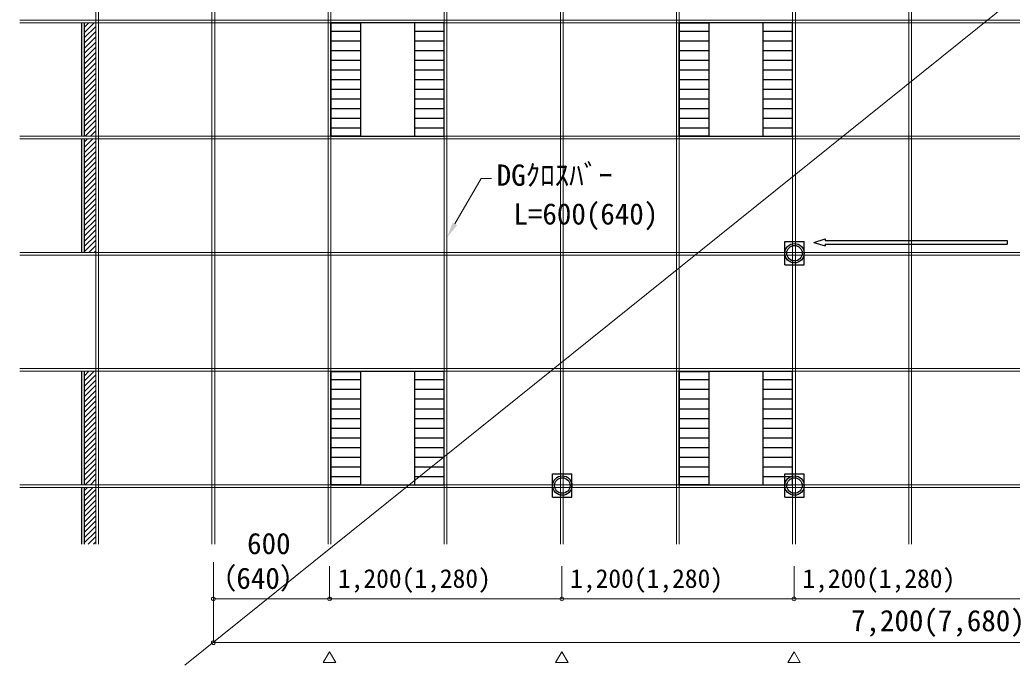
# Model space of a CAD drawing. Units: millimetres, scale not verified. Extents: x -446 to 404, y -405 to 200.
# Drawn here: x -259.9 to -174.4, y 75.3 to 130.9 of the extents above; entities that cross this region are included whole.
import ezdxf
from ezdxf.enums import TextEntityAlignment as Align

# ---------------------------------------------------------------- set-up
doc = ezdxf.new("R2010")
doc.units = ezdxf.units.MM
doc.header["$LTSCALE"] = 2
doc.layers.add('2-0_○注記', color=134, linetype='Continuous', lineweight=18)
doc.layers.add('3-0_○その他', color=134, linetype='Continuous', lineweight=18)
for name, color, linetype in [('2-3_○吊ﾎﾞﾙﾄﾅｯﾄ', 134, 'Continuous'), ('2-F_○Tﾊﾝｶﾞｰ', 134, 'Continuous'), ('3-1_○照明器具', 134, 'Continuous'), ('3-2_○ﾌﾞﾚｰｽ', 134, 'Continuous'), ('4-2_○ﾌﾞﾘｰｽﾞﾗｲﾝ部', 134, 'Continuous')]:
    doc.layers.add(name, color=color, linetype=linetype)
doc.styles.add('ＭＳ ゴシック', font='')
doc.styles.get('ＭＳ ゴシック').set_extended_font_data('MS Gothic')

msp = doc.modelspace()

# ---------------------------------------------------------------- linework, layer by layer
at = {"layer": '2-0_○注記'}
for p, q in [((-103.723, 189.381), (-245.672, 75.314)), ((-222.426, 113.289), (-220.172, 117.193)), ((-219.272, 117.193), (-220.172, 117.193)), ((-243.214, 77.258), (-243.214, 84.179)), ((-233.214, 81.02), (-233.214, 83.846)), ((-213.214, 81.02), (-213.214, 83.846)), ((-193.214, 81.02), (-193.214, 83.846)), ((-243.214, 81.02), (-233.214, 81.02)), ((-233.214, 81.02), (-213.214, 81.02)), ((-213.214, 81.02), (-193.214, 81.02)), ((-243.214, 77.258), (-123.22, 77.258))]:
    msp.add_line(p, q, dxfattribs=at)
msp.add_lwpolyline([(-193.214, 81.02), (-173.214, 81.02), (-173.214, 83.846)], dxfattribs=at)
for points in [[(-233.214, 76.467), (-233.756, 75.529), (-232.673, 75.529)], [(-213.214, 76.467), (-213.756, 75.529), (-212.673, 75.529)], [(-193.214, 76.467), (-193.756, 75.529), (-192.673, 75.529)]]:
    msp.add_lwpolyline(points, close=True, dxfattribs=at)
for centre in [(-243.214, 81.02), (-233.214, 81.02), (-213.214, 81.02), (-193.214, 81.02), (-243.214, 77.258)]:
    msp.add_circle(centre, 0.167, dxfattribs=at)
msp.add_solid([(-222.621, 113.402), (-222.231, 113.177), (-223.101, 112.12)], dxfattribs=at)
at = {"layer": '2-3_○吊ﾎﾞﾙﾄﾅｯﾄ'}
for centre, radius in [((-193.173, 110.771), 0.833), ((-193.173, 110.771), 0.667), ((-213.173, 90.771), 0.833), ((-193.173, 90.771), 0.833), ((-213.173, 90.771), 0.667), ((-193.173, 90.771), 0.667)]:
    msp.add_circle(centre, radius, dxfattribs=at)
at = {"layer": '2-F_○Tﾊﾝｶﾞｰ'}
for p, q in [((-194.006, 109.771), (-194.006, 111.771)), ((-194.006, 111.771), (-192.339, 111.771)), ((-192.339, 109.771), (-192.339, 111.771)), ((-194.006, 109.771), (-192.339, 109.771)), ((-214.006, 89.771), (-214.006, 91.771)), ((-214.006, 91.771), (-212.339, 91.771)), ((-212.339, 89.771), (-212.339, 91.771)), ((-194.006, 89.771), (-194.006, 91.771)), ((-194.006, 91.771), (-192.339, 91.771)), ((-192.339, 89.771), (-192.339, 91.771)), ((-214.006, 89.771), (-212.339, 89.771)), ((-194.006, 89.771), (-192.339, 89.771))]:
    msp.add_line(p, q, dxfattribs=at)
at = {"layer": '3-0_○その他'}
for p, q in [((-253.339, 184.057), (-253.339, 85.724)), ((-253.101, 184.057), (-253.101, 85.724)), ((-233.339, 184.057), (-233.339, 85.724)), ((-233.101, 184.057), (-233.101, 85.724)), ((-223.339, 184.057), (-223.339, 85.724)), ((-223.101, 184.057), (-223.101, 85.724)), ((-213.339, 184.057), (-213.339, 85.724)), ((-213.101, 184.057), (-213.101, 85.724)), ((-203.339, 184.057), (-203.339, 85.724)), ((-203.101, 184.057), (-203.101, 85.724)), ((-193.339, 184.057), (-193.339, 85.724)), ((-193.101, 184.057), (-193.101, 85.724)), ((-183.339, 184.057), (-183.339, 85.724)), ((-183.101, 184.057), (-183.101, 85.724)), ((-243.339, 162.057), (-243.339, 85.724)), ((-243.101, 162.057), (-243.101, 85.724)), ((-259.887, 130.843), (-124.804, 130.843)), ((-259.887, 130.605), (-124.804, 130.605)), ((-259.887, 120.843), (-124.804, 120.843)), ((-259.887, 120.605), (-124.804, 120.605)), ((-259.887, 110.843), (-124.804, 110.843)), ((-259.887, 110.605), (-124.804, 110.605)), ((-259.887, 100.843), (-124.804, 100.843)), ((-259.887, 100.605), (-124.804, 100.605)), ((-259.887, 90.843), (-124.804, 90.843)), ((-259.887, 90.605), (-124.804, 90.605))]:
    msp.add_line(p, q, dxfattribs=at)
at = {"layer": '3-1_○照明器具'}
for p, q in [((-233.095, 130.599), (-230.554, 130.599)), ((-230.554, 130.599), (-230.554, 120.849)), ((-230.554, 130.599), (-230.554, 120.849)), ((-230.554, 130.599), (-230.554, 120.849)), ((-225.887, 130.599), (-225.887, 120.849)), ((-225.887, 130.599), (-225.887, 120.849)), ((-225.887, 130.599), (-225.887, 120.849)), ((-203.095, 130.599), (-200.554, 130.599)), ((-200.554, 130.599), (-200.554, 120.849)), ((-200.554, 130.599), (-200.554, 120.849)), ((-200.554, 130.599), (-200.554, 120.849)), ((-195.887, 130.599), (-195.887, 120.849)), ((-195.887, 130.599), (-195.887, 120.849)), ((-195.887, 130.599), (-195.887, 120.849)), ((-233.095, 129.89), (-230.554, 129.89)), ((-233.095, 129.057), (-230.554, 129.057)), ((-225.887, 129.89), (-223.345, 129.89)), ((-225.887, 129.057), (-223.345, 129.057)), ((-203.095, 129.89), (-200.554, 129.89)), ((-203.095, 129.057), (-200.554, 129.057)), ((-195.887, 129.89), (-193.345, 129.89)), ((-195.887, 129.057), (-193.345, 129.057)), ((-233.095, 128.224), (-230.554, 128.224)), ((-225.887, 128.224), (-223.345, 128.224)), ((-203.095, 128.224), (-200.554, 128.224)), ((-195.887, 128.224), (-193.345, 128.224)), ((-233.095, 127.39), (-230.554, 127.39)), ((-225.887, 127.39), (-223.345, 127.39)), ((-203.095, 127.39), (-200.554, 127.39)), ((-195.887, 127.39), (-193.345, 127.39)), ((-233.095, 126.557), (-230.554, 126.557)), ((-225.887, 126.557), (-223.345, 126.557)), ((-203.095, 126.557), (-200.554, 126.557)), ((-195.887, 126.557), (-193.345, 126.557)), ((-233.095, 125.724), (-230.554, 125.724)), ((-225.887, 125.724), (-223.345, 125.724)), ((-203.095, 125.724), (-200.554, 125.724)), ((-195.887, 125.724), (-193.345, 125.724)), ((-233.095, 124.89), (-230.554, 124.89)), ((-225.887, 124.89), (-223.345, 124.89)), ((-203.095, 124.89), (-200.554, 124.89)), ((-195.887, 124.89), (-193.345, 124.89)), ((-233.095, 124.057), (-230.554, 124.057)), ((-225.887, 124.057), (-223.345, 124.057)), ((-203.095, 124.057), (-200.554, 124.057)), ((-195.887, 124.057), (-193.345, 124.057)), ((-233.095, 123.224), (-230.554, 123.224)), ((-225.887, 123.224), (-223.345, 123.224)), ((-203.095, 123.224), (-200.554, 123.224)), ((-195.887, 123.224), (-193.345, 123.224)), ((-233.095, 122.39), (-230.554, 122.39)), ((-225.887, 122.39), (-223.345, 122.39)), ((-203.095, 122.39), (-200.554, 122.39)), ((-195.887, 122.39), (-193.345, 122.39)), ((-233.095, 121.557), (-230.554, 121.557)), ((-225.887, 121.557), (-223.345, 121.557)), ((-203.095, 121.557), (-200.554, 121.557)), ((-195.887, 121.557), (-193.345, 121.557)), ((-233.095, 100.599), (-230.554, 100.599)), ((-230.554, 100.599), (-230.554, 90.849)), ((-230.554, 100.599), (-230.554, 90.849)), ((-230.554, 100.599), (-230.554, 90.849)), ((-225.887, 100.599), (-225.887, 90.849)), ((-225.887, 100.599), (-225.887, 90.849)), ((-225.887, 100.599), (-225.887, 90.849)), ((-203.095, 100.599), (-200.554, 100.599)), ((-200.554, 100.599), (-200.554, 90.849)), ((-200.554, 100.599), (-200.554, 90.849)), ((-200.554, 100.599), (-200.554, 90.849)), ((-195.887, 100.599), (-195.887, 90.849)), ((-195.887, 100.599), (-195.887, 90.849)), ((-195.887, 100.599), (-195.887, 90.849)), ((-233.095, 99.89), (-230.554, 99.89)), ((-225.887, 99.89), (-223.345, 99.89)), ((-203.095, 99.89), (-200.554, 99.89)), ((-195.887, 99.89), (-193.345, 99.89)), ((-233.095, 99.057), (-230.554, 99.057)), ((-225.887, 99.057), (-223.345, 99.057)), ((-203.095, 99.057), (-200.554, 99.057)), ((-195.887, 99.057), (-193.345, 99.057)), ((-233.095, 98.224), (-230.554, 98.224)), ((-225.887, 98.224), (-223.345, 98.224)), ((-203.095, 98.224), (-200.554, 98.224)), ((-195.887, 98.224), (-193.345, 98.224)), ((-233.095, 97.39), (-230.554, 97.39)), ((-225.887, 97.39), (-223.345, 97.39)), ((-203.095, 97.39), (-200.554, 97.39)), ((-195.887, 97.39), (-193.345, 97.39)), ((-233.095, 96.557), (-230.554, 96.557)), ((-233.095, 95.724), (-230.554, 95.724)), ((-225.887, 96.557), (-223.345, 96.557)), ((-225.887, 95.724), (-223.345, 95.724)), ((-203.095, 96.557), (-200.554, 96.557)), ((-203.095, 95.724), (-200.554, 95.724)), ((-195.887, 96.557), (-193.345, 96.557)), ((-195.887, 95.724), (-193.345, 95.724)), ((-233.095, 94.89), (-230.554, 94.89)), ((-225.887, 94.89), (-223.345, 94.89)), ((-203.095, 94.89), (-200.554, 94.89)), ((-195.887, 94.89), (-193.345, 94.89)), ((-233.095, 94.057), (-230.554, 94.057)), ((-225.887, 94.057), (-223.345, 94.057)), ((-203.095, 94.057), (-200.554, 94.057)), ((-195.887, 94.057), (-193.345, 94.057)), ((-233.095, 93.224), (-230.554, 93.224)), ((-225.887, 93.224), (-223.345, 93.224)), ((-203.095, 93.224), (-200.554, 93.224)), ((-195.887, 93.224), (-193.345, 93.224)), ((-233.095, 92.39), (-230.554, 92.39)), ((-225.887, 92.39), (-223.345, 92.39)), ((-203.095, 92.39), (-200.554, 92.39)), ((-195.887, 92.39), (-193.345, 92.39)), ((-233.095, 91.557), (-230.554, 91.557)), ((-225.887, 91.557), (-223.345, 91.557)), ((-203.095, 91.557), (-200.554, 91.557)), ((-195.887, 91.557), (-193.345, 91.557))]:
    msp.add_line(p, q, dxfattribs=at)
for points in [[(-233.095, 120.849), (-223.345, 120.849), (-223.345, 130.599), (-233.095, 130.599)], [(-233.095, 130.599), (-230.554, 130.599), (-230.554, 120.849), (-233.095, 120.849)], [(-233.095, 120.849), (-223.345, 120.849), (-223.345, 130.599), (-233.095, 130.599)], [(-233.095, 130.599), (-230.554, 130.599), (-230.554, 120.849), (-233.095, 120.849)], [(-233.095, 120.849), (-223.345, 120.849), (-223.345, 130.599), (-233.095, 130.599)], [(-233.095, 130.599), (-230.554, 130.599), (-230.554, 120.849), (-233.095, 120.849)], [(-203.095, 120.849), (-193.345, 120.849), (-193.345, 130.599), (-203.095, 130.599)], [(-203.095, 130.599), (-200.554, 130.599), (-200.554, 120.849), (-203.095, 120.849)], [(-203.095, 120.849), (-193.345, 120.849), (-193.345, 130.599), (-203.095, 130.599)], [(-203.095, 130.599), (-200.554, 130.599), (-200.554, 120.849), (-203.095, 120.849)], [(-203.095, 120.849), (-193.345, 120.849), (-193.345, 130.599), (-203.095, 130.599)], [(-203.095, 130.599), (-200.554, 130.599), (-200.554, 120.849), (-203.095, 120.849)], [(-233.095, 90.849), (-223.345, 90.849), (-223.345, 100.599), (-233.095, 100.599)], [(-233.095, 100.599), (-230.554, 100.599), (-230.554, 90.849), (-233.095, 90.849)], [(-233.095, 90.849), (-223.345, 90.849), (-223.345, 100.599), (-233.095, 100.599)], [(-233.095, 100.599), (-230.554, 100.599), (-230.554, 90.849), (-233.095, 90.849)], [(-233.095, 90.849), (-223.345, 90.849), (-223.345, 100.599), (-233.095, 100.599)], [(-233.095, 100.599), (-230.554, 100.599), (-230.554, 90.849), (-233.095, 90.849)], [(-203.095, 90.849), (-193.345, 90.849), (-193.345, 100.599), (-203.095, 100.599)], [(-203.095, 100.599), (-200.554, 100.599), (-200.554, 90.849), (-203.095, 90.849)], [(-203.095, 90.849), (-193.345, 90.849), (-193.345, 100.599), (-203.095, 100.599)], [(-203.095, 100.599), (-200.554, 100.599), (-200.554, 90.849), (-203.095, 90.849)], [(-203.095, 90.849), (-193.345, 90.849), (-193.345, 100.599), (-203.095, 100.599)], [(-203.095, 100.599), (-200.554, 100.599), (-200.554, 90.849), (-203.095, 90.849)]]:
    msp.add_lwpolyline(points, close=True, dxfattribs=at)
at = {"layer": '3-2_○ﾌﾞﾚｰｽ'}
for p, q in [((-191.518, 111.708), (-190.54, 112.007)), ((-190.54, 112.007), (-190.54, 111.875)), ((-191.518, 111.708), (-190.54, 111.409)), ((-190.54, 111.875), (-174.851, 111.875)), ((-190.54, 111.541), (-190.54, 111.409)), ((-190.54, 111.541), (-174.851, 111.541)), ((-174.851, 111.875), (-174.851, 111.541))]:
    msp.add_line(p, q, dxfattribs=at)
at = {"layer": '4-2_○ﾌﾞﾘｰｽﾞﾗｲﾝ部'}
for p, q in [((-254.589, 130.605), (-254.589, 120.843)), ((-254.339, 130.605), (-254.339, 120.843)), ((-254.339, 130.197), (-253.932, 130.605)), ((-254.339, 129.748), (-253.483, 130.605)), ((-254.339, 129.299), (-253.339, 130.299)), ((-254.339, 128.85), (-253.339, 129.85)), ((-254.339, 128.401), (-253.339, 129.401)), ((-254.339, 127.952), (-253.339, 128.952)), ((-254.339, 127.503), (-253.339, 128.503)), ((-254.339, 127.054), (-253.339, 128.054)), ((-254.339, 126.605), (-253.339, 127.605)), ((-254.339, 126.156), (-253.339, 127.156)), ((-254.339, 125.707), (-253.339, 126.707)), ((-254.339, 125.258), (-253.339, 126.258)), ((-254.339, 124.809), (-253.339, 125.809)), ((-254.339, 124.36), (-253.339, 125.36)), ((-254.339, 123.911), (-253.339, 124.911)), ((-254.339, 123.462), (-253.339, 124.462)), ((-254.339, 123.013), (-253.339, 124.013)), ((-254.339, 122.564), (-253.339, 123.564)), ((-254.339, 122.115), (-253.339, 123.115)), ((-254.339, 121.666), (-253.339, 122.666)), ((-254.339, 121.217), (-253.339, 122.217)), ((-254.264, 120.843), (-253.339, 121.768)), ((-254.589, 120.605), (-254.589, 110.843)), ((-254.339, 120.605), (-254.339, 110.843)), ((-254.339, 120.319), (-254.054, 120.605)), ((-254.339, 119.87), (-253.605, 120.605)), ((-253.815, 120.843), (-253.339, 121.319)), ((-253.366, 120.843), (-253.339, 120.87)), ((-254.339, 119.421), (-253.339, 120.421)), ((-254.339, 118.972), (-253.339, 119.972)), ((-254.339, 118.523), (-253.339, 119.523)), ((-254.339, 118.074), (-253.339, 119.074)), ((-254.339, 117.625), (-253.339, 118.625)), ((-254.339, 117.176), (-253.339, 118.176)), ((-254.339, 116.727), (-253.339, 117.727)), ((-254.339, 116.278), (-253.339, 117.278)), ((-254.339, 115.829), (-253.339, 116.829)), ((-254.339, 115.38), (-253.339, 116.38)), ((-254.339, 114.931), (-253.339, 115.931)), ((-254.339, 114.482), (-253.339, 115.482)), ((-254.339, 114.033), (-253.339, 115.033)), ((-254.339, 113.584), (-253.339, 114.584)), ((-254.339, 113.135), (-253.339, 114.135)), ((-254.339, 112.686), (-253.339, 113.686)), ((-254.339, 112.237), (-253.339, 113.237)), ((-254.339, 111.788), (-253.339, 112.788)), ((-254.339, 111.339), (-253.339, 112.339)), ((-254.339, 110.89), (-253.339, 111.89)), ((-253.937, 110.843), (-253.339, 111.44)), ((-253.488, 110.843), (-253.339, 110.991)), ((-254.589, 100.605), (-254.589, 90.843)), ((-254.339, 100.605), (-254.339, 90.843)), ((-254.339, 100.197), (-253.932, 100.605)), ((-254.339, 99.748), (-253.483, 100.605)), ((-254.339, 99.299), (-253.339, 100.299)), ((-254.339, 98.85), (-253.339, 99.85)), ((-254.339, 98.401), (-253.339, 99.401)), ((-254.339, 97.952), (-253.339, 98.952)), ((-254.339, 97.503), (-253.339, 98.503)), ((-254.339, 97.054), (-253.339, 98.054)), ((-254.339, 96.605), (-253.339, 97.605)), ((-254.339, 96.156), (-253.339, 97.156)), ((-254.339, 95.707), (-253.339, 96.707)), ((-254.339, 95.258), (-253.339, 96.258)), ((-254.339, 94.809), (-253.339, 95.809)), ((-254.339, 94.36), (-253.339, 95.36)), ((-254.339, 93.911), (-253.339, 94.911)), ((-254.339, 93.462), (-253.339, 94.462)), ((-254.339, 93.013), (-253.339, 94.013)), ((-254.339, 92.564), (-253.339, 93.564)), ((-254.339, 92.115), (-253.339, 93.115)), ((-254.339, 91.666), (-253.339, 92.666)), ((-254.339, 91.217), (-253.339, 92.217)), ((-254.264, 90.843), (-253.339, 91.768)), ((-254.589, 90.605), (-254.589, 85.724)), ((-254.339, 90.605), (-254.339, 85.724)), ((-254.339, 90.319), (-254.054, 90.605)), ((-254.339, 89.87), (-253.605, 90.605)), ((-253.815, 90.843), (-253.339, 91.319)), ((-253.366, 90.843), (-253.339, 90.87)), ((-254.339, 89.421), (-253.339, 90.421)), ((-254.339, 88.972), (-253.339, 89.972)), ((-254.339, 88.523), (-253.339, 89.523)), ((-254.339, 88.074), (-253.339, 89.074)), ((-254.339, 87.625), (-253.339, 88.625)), ((-254.339, 87.176), (-253.339, 88.176)), ((-254.339, 86.727), (-253.339, 87.727)), ((-254.339, 86.278), (-253.339, 87.278)), ((-254.339, 85.829), (-253.339, 86.829)), ((-253.995, 85.724), (-253.339, 86.38)), ((-253.546, 85.724), (-253.339, 85.931))]:
    msp.add_line(p, q, dxfattribs=at)

# ---------------------------------------------------------------- texts
at = {"layer": '2-0_○注記', "style": 'ＭＳ ゴシック'}
for s, height, p in [(' DGｸﾛｽﾊﾞｰ', 1.833, (-220.068, 116.027)), (' L=600(640)', 1.833, (-218.624, 112.691)), ('600', 1.833, (-240.313, 84.32)), ('（640）', 1.833, (-243.739, 81.329)), ('1,200(1,280)', 1.613, (-232.494, 81.482)), ('1,200(1,280)', 1.613, (-212.494, 81.482)), ('1,200(1,280)', 1.613, (-192.494, 81.482))]:
    msp.add_text(s, height=height, dxfattribs=at).set_placement(p, align=Align.BOTTOM_LEFT)
msp.add_text('7,200(7,680)', height=1.833, rotation=359.979, dxfattribs=at).set_placement((-188.306, 77.689), align=Align.BOTTOM_LEFT)

doc.saveas('drawing.dxf')
